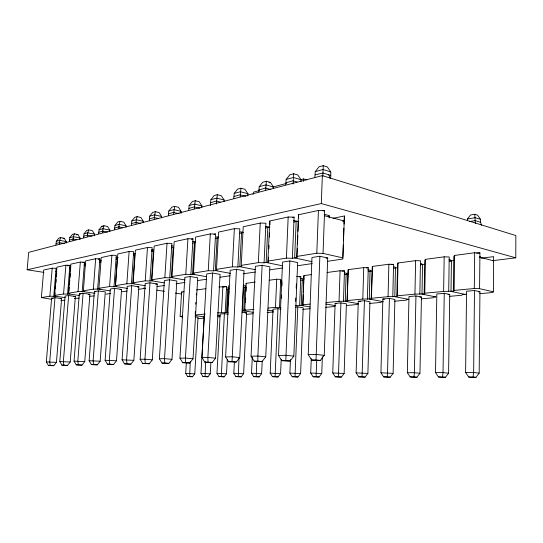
<?xml version="1.0" encoding="UTF-8"?>
<svg xmlns="http://www.w3.org/2000/svg" width="543" height="543" viewBox="0 0 543 543"><rect width="100%" height="100%" fill="white"/><g stroke="black" fill="none" stroke-linecap="round" stroke-linejoin="round"><path stroke-width="0.81" d="M493.078 260.613L515.775 257.83L515.85 235.553L322.352 175.613L28.677 252.352L27.15 269.762L43.895 272.396M479.761 293.661L492.318 292.548L493.383 291.808L493.635 256.649L481.037 258.244M281.206 359.303L280.588 373.638L278.036 376.937L275.097 376.679L277.962 308.723L281.036 309.205M493.383 291.808L479.578 288.693L479.917 252.909L474.677 252.746L454.627 255.427L453.799 256.377L453.31 291.17L443.631 291.421L424.782 293.206L424.151 293.912L414.94 294.143L397.279 295.813L396.824 296.485L388.055 296.688L371.473 298.263L371.174 298.894L362.799 299.084L347.201 300.564L347.038 301.168L339.036 301.338L325.97 302.58M479.177 373.136L479.937 291.72L474.487 290.512L466.559 291.252L465.609 372.525L468.684 377.012L471.67 377.337L476.001 377.344L479.177 373.136L473.645 372.505L465.609 372.525M481.478 225.27L480.589 222.284L480.616 219.386L477.602 215.184L474.711 214.254L470.489 215.001L467.401 219.033L467.38 220.478M453.31 291.17L454.145 290.424L474.304 288.509L474.677 252.746M474.487 290.512L473.645 372.505L473.014 377.018L468.684 377.012M480.589 222.284L475.206 220.601L474.711 214.254M448.586 373.217L449.733 294.462L444.249 293.315L436.83 294.001L435.513 372.627L438.459 376.957L441.459 377.27L445.504 377.283L448.586 373.217L443.02 372.6L435.513 372.627M450.215 261.339L450.242 259.69M451.443 260.823L451.002 291.387L464.896 294.354M454.145 290.424L454.627 255.427M290.077 361L285.794 360.552L289.867 260.945L297.659 262.574L293.831 356.147L290.077 361L286.1 361.081L281.817 360.633L278.498 355.475L282.564 262.086L289.867 260.945M443.631 291.421L444.174 256.825L449.217 256.988L448.708 291.598M444.249 293.315L443.02 372.6L442.504 376.964L438.459 376.957M419.841 294.32L420.499 260.803L415.633 260.647L398.053 262.995L397.598 263.844L396.824 296.485M419.963 373.285L421.443 297.035L415.945 295.935L408.988 296.58L407.352 372.715L410.169 376.91L413.175 377.215L416.963 377.222L419.963 373.285L414.384 372.695L407.352 372.715M422.563 264.529L421.986 294.116L435.927 296.946L433.782 297.136L433.117 297.795L421.348 298.84M424.151 293.912L424.789 260.233L425.42 259.337L444.174 256.825M424.782 293.206L425.42 259.337M414.94 294.143L415.633 260.647M415.945 295.935L414.384 372.695L413.963 376.917L410.169 376.91M297.985 376.978L295.025 376.713L297.795 306.883L303.211 307.766L300.605 373.584L297.985 376.978L292.215 376.706L289.887 373.095L290.451 359.609M392.779 296.865L393.573 264.38L388.869 264.224L372.362 266.437L371.174 298.894M395.487 267.998L394.802 296.675L408.757 299.376L406.734 299.553L406.239 300.184L394.625 301.209M393.118 373.353L394.89 299.444L389.392 298.399L382.856 299.003L380.935 372.803L383.643 376.862L386.65 377.161L390.207 377.168L393.118 373.353L380.935 372.803M397.279 295.813L398.053 262.995M388.055 296.688L388.869 264.224M389.392 298.399L387.539 372.776L387.2 376.869L383.643 376.862M371.473 298.263L372.362 266.437M362.799 299.084L363.729 267.59L368.276 267.74L367.373 299.254M364.428 300.707L362.066 376.828L358.719 376.822L356.113 372.878L358.278 301.277L364.428 300.707L369.919 301.711L367.896 373.414L365.066 377.113L358.719 376.822M370.055 271.262L369.267 299.078L383.209 301.657L381.315 301.827L380.969 302.424L369.45 303.442M343.461 301.501L344.466 270.903L340.067 270.76L327.049 272.498M346.122 274.33L345.246 301.338L358.339 303.659M344.147 373.475L346.393 303.842L340.923 302.885L335.126 303.422L332.75 372.953L335.248 376.781L338.241 377.059L341.391 377.066L344.147 373.475L332.75 372.953M347.33 274.894L347.384 273.217M347.038 301.168L348.199 269.667L363.729 267.59M347.201 300.564L348.199 269.667M339.036 301.338L340.067 270.76M340.923 302.885L338.404 376.788L335.248 376.781M342.911 256.547L343.298 244.893M343.434 240.732L343.848 228.243M343.99 224.083L344.411 215.992L332.988 218.306M327.517 261.312L342.83 259.045L344.411 215.992M320.343 360.403L316.019 359.934L319.861 256.255L327.714 257.993L324.232 355.353L320.343 360.403L316.026 360.491L311.709 360.023L308.214 354.654L311.954 257.491L319.861 256.255M322.366 356.615L321.755 373.53L319.074 377.018L316.094 376.747L316.698 360.403M329.146 217.886L329.241 215.347M330.775 177.425L330.789 171.948L327.381 166.986L323.234 165.656L319.019 166.81L315.259 171.615L314.865 177.072M319.074 377.018L313.121 376.747L310.711 373.027L311.254 358.665M264.068 262.812L265.914 223.214L260.24 223.058L243.21 226.75L241.255 265.378L258.353 262.622L264.068 262.812L268.269 262.14L267.937 261.081L286.412 258.108L292.378 258.298L296.926 257.572L296.783 256.439L316.813 253.214L318.422 210.44L324.612 210.603L323.044 253.411L343.027 257.911M27.15 269.762L321.313 203.557L322.352 175.613M322.827 176.305L323.234 165.656M295.487 305.471L302.831 305.329L303.924 275.593L311.241 274.615M302.831 305.329L303.259 294.605M303.354 292.127L303.815 280.575M303.876 279.061L303.924 275.593M296.783 256.439L298.494 214.756L318.422 210.44M296.926 257.572L297.306 248.246M297.483 244.011L297.829 235.533M298.005 231.291L298.385 221.972M298.555 217.831L298.494 214.756M295.657 301.338L295.792 298.039M296.2 288.123L296.369 283.996M300.978 181.43L301.046 179.774L297.802 174.995L293.688 173.753L289.792 174.819L286.161 179.441L285.761 184.695M299.641 305.628L300.802 276.706L296.668 276.563M302.254 279.957L301.229 305.478L310.155 306.951M286.412 258.108L288.177 216.996L294.096 217.159L292.378 258.298M293.105 184.043L293.688 173.753M296.152 221.592L294.645 257.939L312.008 261.651M275.484 307.365L276.733 279.231L280.745 279.367L279.509 307.521L275.484 307.365L268.025 308.071M281.417 298.27L281.559 294.958M281.953 285.856L282.095 282.543L280.595 282.733M267.787 227.503L266.165 262.479L282.55 265.805M252.291 357.213L251.518 373.217L253.69 376.645L259.14 376.896L261.624 373.686L262.215 361.034M267.937 261.081L269.783 220.987L288.177 216.996M268.269 262.14L268.5 257.131M268.887 248.782L269.036 245.436M269.423 237.087L269.613 232.913M269.993 224.693L269.783 220.987M265.744 356.887L269.857 266.817L262.14 265.276L255.38 266.335L251.049 356.235L254.205 361.197L258.441 361.624L262.126 361.55L265.744 356.887L257.871 356.045L251.049 356.235M273.434 188.625L273.502 187.023L270.414 182.414L266.335 181.247L262.724 182.238L259.221 186.69L258.807 191.754M278.036 376.937L272.437 376.672L270.19 373.156L273.054 309.171L277.962 308.723M303.489 181.396L303.605 178.918L306.836 179.889M258.353 262.622L260.24 223.058M256.758 361.489L256.215 376.645L259.14 376.896M262.14 265.276L257.871 356.045L257.884 361.122L262.126 361.55M265.67 189.955L266.335 181.247M243.698 284.294L242.361 311.017L245.083 310.759L244.75 310.284L246.088 283.331L255.319 282.095M245.083 310.759L245.164 309.076M245.497 302.322L245.707 298.107M246.04 291.353L246.25 287.138L243.542 287.485M234.366 362.303L233.802 373.272L235.906 376.611L241.201 376.862L243.631 373.727L246.631 312.904L242.083 312.225M236.443 269.301L232.037 361.652L236.225 362.059L239.728 357.565L244.072 270.753L236.443 269.301L230.164 270.278L225.61 356.941L228.623 361.719L236.225 362.059M240.162 196.641L240.949 188.204L244.981 189.303L247.934 193.756L247.818 196.071M216.508 269.362L232.377 266.81L237.861 266.993L239.816 228.827L234.366 228.671L218.551 232.099L216.508 269.362L217.146 270.292L213.528 270.869L208.254 270.692L193.484 273.068L195.602 237.074L210.324 233.884L215.564 234.04L213.528 270.869M241.52 232.974L239.802 266.681L255.21 269.661M239.008 358.183L238.302 376.618L241.201 376.862M228.128 314.227L224.368 313.684L221.286 376.591L224.157 376.822L226.533 373.774L227.273 359.568M217.39 312.877L225.189 312.632L226.567 286.568L218.795 286.982M227.687 289.521L226.479 312.51L228.148 312.754M228.752 285.652L227.368 311.926L227.768 312.388L225.189 312.632M228.203 304.161L228.331 301.691M228.718 294.292L228.895 291M233.782 198.31L234.196 193.417L237.59 189.12L240.949 188.204M232.377 266.81L234.366 228.671M215.551 358.204L220.091 274.405L212.551 273.034L206.7 273.95L201.976 357.599L204.854 362.208L208.987 362.602L212.164 362.534L215.551 358.204L207.86 357.437L201.976 357.599M224.042 201.514L224.123 200.021L221.3 195.711L217.315 194.679L214.186 195.534L210.901 199.688L210.311 205.587M224.157 376.822L219.005 376.584L216.969 373.326L220.159 314.071L224.368 313.684M221.483 312.49L222.881 286.433M208.254 270.692L210.324 233.884M205.641 361.563L205.098 376.557L207.949 376.788L210.27 373.815L210.915 362.066M212.551 273.034L207.86 357.437L208.03 362.14L212.164 362.534M216.345 204.019L217.315 194.679M217.125 238.058L215.333 270.584L230.558 273.4M286.018 182.747L293.261 180.663M195.215 313.318L195.31 311.648M195.745 304.141L195.847 302.471M196.281 294.964L196.376 293.295M193.03 358.794L197.727 277.819L190.281 276.516L184.824 277.371L179.95 358.204L182.706 362.663L186.785 363.036L189.751 362.982L193.03 358.794L185.441 358.054L179.95 358.204M201.82 207.311L201.901 205.872L199.193 201.697L195.256 200.72L192.331 201.521L189.154 205.539L188.726 210.114M186.351 362.473L185.699 373.428L187.62 376.53L192.507 376.761L194.774 373.849L198.032 317.316L195.073 316.908M207.949 376.788L202.933 376.557L200.958 373.38L204.229 315.551M190.281 276.516L185.441 358.054L185.672 362.602L189.751 362.982M194.279 208.661L195.256 200.72M172.022 276.523L185.794 274.303L190.871 274.48L192.982 238.893L187.932 238.737L174.194 241.716L172.022 276.523L172.884 277.351L169.735 277.853L164.841 277.683L151.959 279.754L154.178 246.06L167.027 243.271L171.9 243.42L169.735 277.853M194.408 242.789L192.555 274.215L206.598 276.706M190.22 361.719L189.683 376.537L192.507 376.761M182.333 317.037L180.127 316.413L181.613 291.958L184.023 291.632M185.794 274.303L187.932 238.737M169.477 279.767L164.522 358.631L164.794 363.029L168.825 363.389L171.995 359.344L176.821 281.009L169.477 279.767L164.373 280.568L159.384 358.774L162.031 363.084L168.825 363.389M171.459 248.239L171.615 245.769M173.577 214.085L174.629 206.374L178.511 207.297L181.111 211.342L180.982 213.433M168.378 215.442L168.805 211.01L171.893 207.127L174.629 206.374M164.841 277.683L167.027 243.271M133.164 282.781L145.232 280.84L149.956 281.002L152.169 247.662L147.465 247.513L135.417 250.126L133.164 282.781L134.196 283.521L126.852 283.792L115.516 285.618L117.804 253.948L129.119 251.49L133.666 251.64L131.42 283.962M149.997 282.815L144.947 359.174L145.266 363.423L149.237 363.776L152.311 359.86L157.239 283.996L149.997 282.815L145.212 283.561L140.135 359.31L142.673 363.477L149.237 363.776M152.081 251.389L152.189 249.739M154.178 219.162L155.298 211.675L159.126 212.551L161.624 216.474L161.536 217.824M133.849 360.342L138.859 286.799L131.718 285.672L127.225 286.378L122.08 359.812L124.517 363.851L128.419 364.19L130.863 364.143L133.849 360.342L122.08 359.812M143.223 222.603L143.318 221.293L140.915 217.478L137.135 216.65L134.718 217.309L131.806 220.967L131.379 225.135M145.232 280.84L147.465 247.513M149.298 220.444L149.725 216.141L152.726 212.374L155.298 211.675M131.718 285.672L126.594 359.683L126.953 363.803L130.863 364.143M133.836 255.115L133.951 253.459M135.967 223.933L136.286 219.759L137.135 216.65M116.501 360.796L121.571 289.433L114.539 288.36L110.304 289.019L105.104 360.28L107.46 364.197L111.301 364.529L113.596 364.482L116.501 360.796L105.104 360.28M125.996 227.103L126.085 225.827L123.77 222.121L120.044 221.327L117.77 221.951L114.94 225.501L114.512 229.553M126.852 283.792L129.119 251.49M259.065 189.874L265.785 187.939M109.591 286.575L111.885 255.23L116.277 255.373L114.01 286.738L109.591 286.575L98.928 288.292L100.075 288.957L93.342 289.188L83.289 290.81L84.491 291.442L78.022 291.659L68.533 293.186L70.862 264.129L80.344 262.072L84.477 262.208L82.176 291.808M114.539 288.36L109.353 360.165L109.747 364.156L113.596 364.482M116.623 259.445L116.806 256.948M118.836 228.42L119.161 224.368L120.044 221.327M100.163 361.224L105.281 291.917L98.351 290.892L94.36 291.516L89.127 360.722L91.394 364.529L95.174 364.842L97.34 364.801L100.163 361.224L89.127 360.722M109.72 231.752L109.842 230.103L107.602 226.499L103.937 225.745L101.785 226.336L99.03 229.784L98.609 233.721M84.756 361.631L89.907 294.265L83.086 293.274L79.312 293.865L74.052 361.143L76.244 364.842L79.964 365.147L82.007 365.106L84.756 361.631L74.052 361.143M94.373 235.743L94.496 234.135L92.337 230.632L88.726 229.913L86.69 230.47L84.009 233.823L83.588 237.658M93.342 289.188L95.649 258.753L99.912 258.896L97.625 289.351M98.351 290.892L93.124 360.613L93.552 364.482L97.34 364.801M100.462 262.737L100.652 260.219M102.681 232.655L103.014 228.712L103.937 225.745M83.086 293.274L77.825 361.034L78.28 364.794L82.007 365.106M85.203 265.907L85.394 263.457M87.437 236.646L87.776 232.811L88.726 229.913M70.203 362.011L75.368 296.478L68.649 295.535L65.085 296.091L59.811 361.536L61.922 365.134L65.588 365.425L67.522 365.391L70.203 362.011L59.811 361.536M79.862 239.524L79.984 237.956L77.893 234.549L74.337 233.857L72.416 234.379L69.796 237.644L69.375 241.377M78.022 291.659L80.344 262.072M56.424 362.371L61.603 298.575L54.992 297.673L51.612 298.195L46.331 361.91L48.381 365.412L51.985 365.697L53.818 365.663L56.424 362.371L46.331 361.91M66.11 243.101L66.232 241.574L64.21 238.255L60.707 237.59L58.882 238.092L56.329 241.268L55.915 244.907M63.558 293.987L65.886 265.208L69.898 265.344L67.583 294.136L63.558 293.987L54.585 295.433L56.913 267.156L65.886 265.208M68.873 291.503L69.199 287.41M69.395 284.946L69.789 280.032M69.986 277.575L70.318 273.475M70.515 271.018L70.712 268.554L69.619 268.785M68.649 295.535L63.375 361.434L63.85 365.093L67.522 365.391M73.02 240.42L73.359 236.687L74.337 233.857M49.875 296.186L52.203 268.174L56.099 268.31L53.784 296.335L49.875 296.186L41.37 297.557L43.705 270.02L52.203 268.174M55.087 292.874L54.816 296.173L65.275 297.618M55.427 288.754L55.63 286.283M55.902 282.984L56.173 279.686M56.445 276.387L56.716 273.088M54.992 297.673L49.712 361.814L50.2 365.371L53.818 365.663M59.37 243.997L59.71 240.359L60.707 237.59M234.033 196.498L240.284 194.693M210.732 202.661L216.555 200.971M188.978 208.417L194.421 206.835M168.629 213.799L173.726 212.313M149.549 218.849L154.334 217.444M131.623 223.587L136.123 222.27M114.749 228.053L118.992 226.804M98.846 232.261L102.851 231.08M83.819 236.232L87.606 235.112M334.773 305.987L334.678 306.53L325.664 307.324M69.606 239.992L73.19 238.927M56.139 243.556L59.54 242.545M253.038 194.516L253.669 192.073L259.398 190.566M315.191 174.86L322.949 172.973L330.667 175.389M62.995 238.581L64.21 238.255M76.611 234.895L77.893 234.549M268.968 182.808L270.414 182.414M56.329 241.268L59.71 240.359L66.232 241.574M69.796 237.644L73.359 236.687L79.984 237.956M84.009 233.823L87.776 232.811L94.496 234.135M99.03 229.784L103.014 228.712L109.842 230.103M114.94 225.501L119.161 224.368L126.085 225.827M131.806 220.967L136.286 219.759L143.318 221.293M149.725 216.141L154.497 214.858L161.624 216.474M168.805 211.01L173.889 209.646L181.111 211.342M189.154 205.539L194.577 204.08L201.901 205.872M210.901 199.688L216.705 198.127L224.123 200.021M234.196 193.417L240.427 191.74L247.934 193.756M259.221 186.69L265.921 184.885L273.502 187.023M286.161 179.441L293.396 177.493L301.046 179.774M315.259 171.615L323.078 169.504L330.789 171.948M272.498 187.111L286.412 183.446M300.327 179.781L303.605 178.918M95.649 258.753L85.611 260.932L83.33 291.625L94.937 293.322M111.885 255.23L101.229 257.545L98.846 289.154L110.1 290.844M67.549 265.846L69.898 265.344M82.821 262.568L84.477 262.208M98.269 259.242L99.912 258.896M191.353 239.239L192.982 238.893M213.962 234.379L215.564 234.04M292.439 217.512L294.096 217.159M322.99 210.949L324.612 210.603M55.82 271.656L56.852 271.446M84.199 265.744L85.353 265.507M99.641 262.527L100.862 262.276M116.005 259.12L117.308 258.848L115.313 286.528L127.544 288.421M133.395 255.495L134.779 255.21L132.804 283.738L145.225 285.72M151.904 251.64L153.37 251.334L151.429 280.772L164.285 282.889M171.642 247.533L173.21 247.208L171.31 277.602L185.156 279.971M192.731 243.135L195.534 242.551M215.32 238.431L218.334 237.807M239.578 233.381L242.816 232.703M265.697 227.938L269.885 227.069M293.892 222.067L298.419 221.123M342.613 221.313L344.248 220.994L324.429 215.707M467.401 219.033L475.24 217.682L480.616 219.386M469.722 221.524L475.206 220.601M53.784 296.335L55.854 296.01L54.585 295.433M67.583 294.136L69.775 293.79L68.533 293.186M114.01 286.738L116.616 286.317L115.516 285.618M149.956 281.002L152.909 280.534L151.959 279.754M190.871 274.48L194.251 273.944L193.484 273.068M237.861 266.993L241.757 266.369L241.255 265.378M60.246 298.786L61.603 298.575M73.929 296.702L75.368 296.478M88.387 294.496L89.907 294.265M120.146 289.65L121.571 289.433M137.352 287.03L138.859 286.799M155.637 284.24L157.239 283.996M326.133 258.237L327.714 257.993M64.685 300.272L60.836 300.422M79.156 298.127L74.316 298.412M94.183 295.901L89.344 296.322M106.048 294.143L110.786 293.444M122.026 291.774L127.055 291.028M138.967 289.263L145.578 288.285M156.961 286.595L164.339 285.503M176.095 283.758L185.102 282.428M197.319 280.616L206.374 279.272M219.956 277.256L229.94 275.776M243.23 273.808L255.278 272.023M269.959 269.844L282.292 268.018M297.659 265.737L312.239 263.579M196.573 289.955L205.899 288.706M269.301 280.222L276.733 279.231M223.309 287.003L226.567 286.568M299.179 276.923L300.802 276.706M341.975 271.235L344.466 270.903M366.654 267.957L368.276 267.74M391.089 264.712L393.573 264.38M476.652 253.343L479.917 252.909M226.404 289.684L228.976 289.351M300.666 280.161L303.849 279.754M344.343 274.561L347.914 274.1M368.168 271.507L371.955 271.018M393.478 268.256L397.503 267.74M420.418 264.801L424.714 264.251M449.156 261.115L453.738 260.531M180.127 316.413L182.543 316.182M205.247 314.03L195.113 314.988L195.636 315.415M244.75 310.284L254.009 309.401M302.763 304.779L310.107 304.08M279.509 307.521L281.016 307.379M295.575 307.087L297.795 306.883M245.151 313.033L246.631 312.904M419.895 297.17L421.443 297.035M448.084 294.611L449.733 294.462M478.356 291.869L479.937 291.72M358.556 303.856L357.369 303.965L357.151 304.535L346.509 305.478M466.43 294.218L462.602 294.557L461.747 295.256L449.482 296.349M197.978 318.653L204.487 318.076M217.818 316.895L220.18 316.684M246.474 314.349L252.923 313.779M267.129 312.517L273.462 311.96M302.722 309.361L310.141 308.702M140.135 359.31L144.947 359.174L152.311 359.86M159.384 358.774L164.522 358.631L171.995 359.344M225.61 356.941L231.942 356.765L239.728 357.565M278.498 355.475L285.876 355.271L293.831 356.147M308.214 354.654L316.216 354.43L324.232 355.353M48.381 365.412L50.2 365.371M61.922 365.134L63.85 365.093M76.244 364.842L78.28 364.794M91.394 364.529L93.552 364.482M107.46 364.197L109.747 364.156M124.517 363.851L126.953 363.803M142.673 363.477L145.266 363.423M162.031 363.084L164.794 363.029M182.706 362.663L185.672 362.602M204.854 362.208L208.03 362.14M228.623 361.719L232.037 361.652M254.205 361.197L257.884 361.122M281.817 360.633L285.794 360.552M311.709 360.023L316.019 359.934M185.699 373.428L194.774 373.849M200.958 373.38L210.27 373.815M216.969 373.326L226.533 373.774M233.802 373.272L243.631 373.727M251.518 373.217L261.624 373.686M270.19 373.156L280.588 373.638M289.887 373.095L300.605 373.584M310.711 373.027L321.755 373.53M356.113 372.878L367.896 373.414M187.62 376.53L189.683 376.537M202.933 376.557L205.098 376.557M219.005 376.584L221.286 376.591M235.906 376.611L238.302 376.618M253.69 376.645L256.215 376.645M272.437 376.672L275.097 376.679M292.215 376.706L295.025 376.713M313.121 376.747L316.094 376.747M316.813 253.214L323.044 253.411M474.304 288.509L479.578 288.693M338.404 376.788L341.391 377.066M362.066 376.828L365.066 377.113M387.2 376.869L390.207 377.168M413.963 376.917L416.963 377.222M442.504 376.964L445.504 377.283M473.014 377.018L476.001 377.344M51.829 299.349L41.37 297.557M51.612 298.195L53.262 298.426M195.29 315.639L204.344 316.895M68.676 293.96L79.292 295.473M217.553 315.116L220.044 315.469M79.312 293.865L80.826 294.082M94.36 291.516L95.894 291.74M253.262 312.32L243.719 310.888L244.893 287.315L246.474 287.586M267.482 310.046L273.088 310.915M143.549 288.055L145.219 288.313M156.947 290.159L164.481 291.34M175.369 293.05L181.233 293.973M325.868 304.026L335.649 305.695M335.126 303.422L336.687 303.693M358.278 301.277L360.633 301.704M59.52 242.66L64.42 243.563M382.856 299.003L384.43 299.302M73.169 239.049L76.495 239.68M87.586 235.241L92.079 236.117M102.831 231.203L107.392 232.126M101.785 226.336L103.251 226.635M118.971 226.933L122.447 227.66M136.103 222.399L140.8 223.411M154.314 217.587L157.891 218.381M173.706 212.456L179.142 213.718M194.408 206.978L199.912 208.315M216.542 201.12L220.261 202.064M240.271 194.849L245.911 196.342M479.876 257.178L493.607 260.844M321.313 203.557L515.775 257.83M265.771 188.102L270.842 189.514M293.254 180.833L297.096 181.966M181.613 291.958L182.17 292.467M246.088 283.331L246.413 283.935M328.753 174.785L330.205 178.599M475.2 220.451L475.349 223.377M116.08 257.423A5.661 0.971 4.4 0 1 118.279 257.525M99.301 260.837A5.518 0.916 4.5 0 1 101.358 260.884M480.229 256.398A6.625 1.222 -0.2 0 1 479.584 257.022M448.946 259.717A6.353 1.154 0.3 0 1 449.624 260.871M420.703 263.382A6.102 1.093 0.7 0 1 421.544 264.475M394.191 266.823A5.878 1.032 1 0 1 395.182 267.862M367.699 269.81A5.681 0.977 1.4 0 1 370.38 271.045M344.235 272.871A5.491 0.923 1.7 0 1 347.004 274.045M300.299 278.41A5.172 0.828 2.2 0 1 304.032 279.129M280.5 280.996A5.023 0.787 2.5 0 1 282.129 281.172M243.909 285.781A4.765 0.713 2.9 0 1 246.149 286.046M226.967 287.994A4.649 0.679 3 0 1 229.173 288.252M324.171 214.451A7.663 1.819 1.5 0 1 328.807 215.822M293.505 220.668A7.344 1.683 2.1 0 1 296.872 221.205M265.832 226.485A7.066 1.561 2.6 0 1 269.124 226.994M240.176 231.881A6.808 1.453 3 0 1 243.386 232.363M216.304 236.904A6.577 1.351 3.3 0 1 218.754 237.216M192.378 241.492A6.36 1.262 3.6 0 1 195.67 241.764M171.636 245.87A6.17 1.181 3.9 0 1 173.251 245.959M151.429 249.956A5.987 1.106 4.1 0 1 153.764 250.058M133.211 253.805A5.817 1.032 4.3 0 1 135.478 253.907M84.09 264.054A5.382 0.862 4.7 0 1 85.38 264.068M69.708 267.102A5.254 0.814 4.7 0 1 70.957 267.115"/></g></svg>
